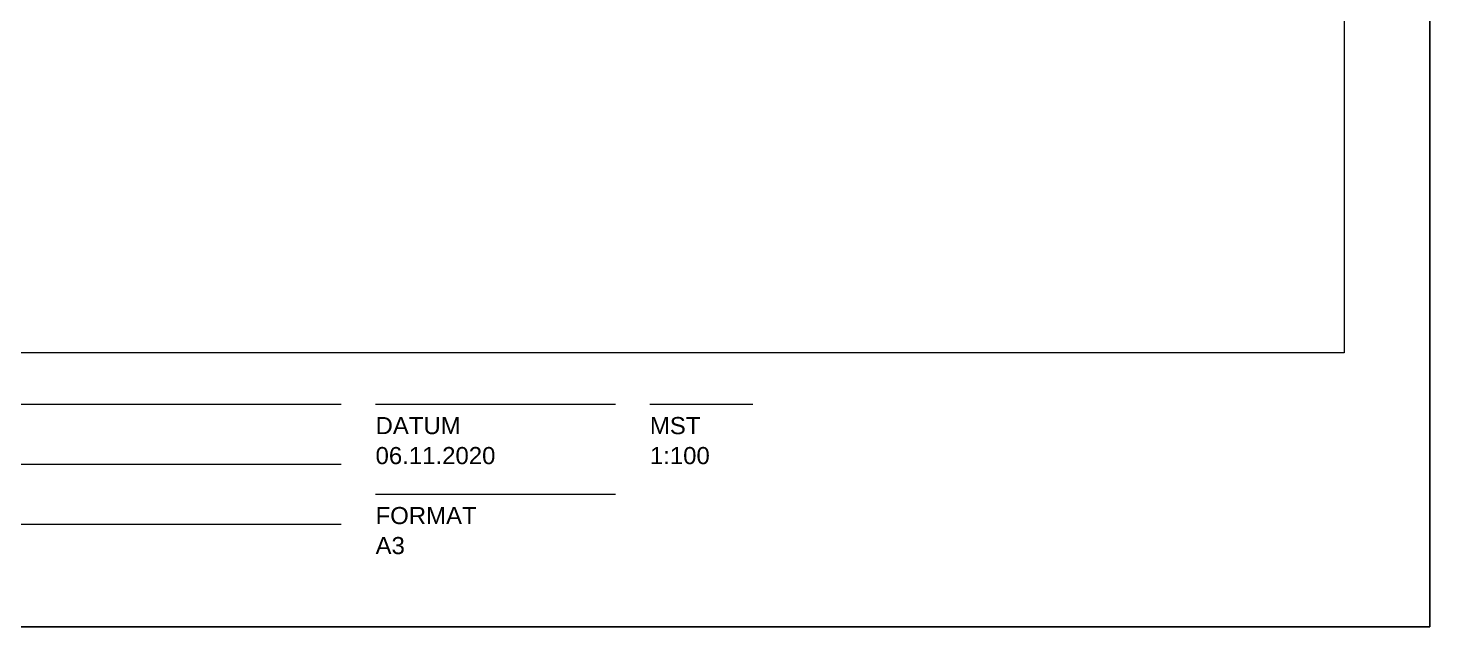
# Model space of a CAD drawing. Extents: x -996 to 41004, y -11542 to 18158.
# Drawn here: x 24650 to 41004, y -11542 to -4552 of the extents above; entities that cross this region are included whole.
import ezdxf
from ezdxf.enums import TextEntityAlignment as Align

# ---------------------------------------------------------------- set-up
doc = ezdxf.new("R2010")
doc.units = 0
doc.header["$LTSCALE"] = 50
doc.layers.get('0').update_dxf_attribs({"lineweight": 25})
for name, color, linetype, lineweight in [('2D-NovaObj-X_Planrahmen', 7, 'Continuous', 25), ('2D-NovaObj-X_Plk Linien', 7, 'Continuous', 13), ('3D-NovaObj-X_Planrahmen', 7, 'Continuous', 25), ('3D-NovaObj-X_Plk Linien', 7, 'Continuous', 13), ('X_Planrahmen', 7, 'Continuous', 25), ('X_Plk', 7, 'Continuous', 25), ('X_Plk Linien', 7, 'Continuous', 13), ('XREF-41001-A-G-EG$0$2D-NovaObj-X_Planrahmen', 7, 'Continuous', 25), ('XREF-41001-A-G-EG$0$2D-NovaObj-X_Plk Linien', 7, 'Continuous', 13), ('XREF-41001-A-G-EG$0$3D-NovaObj-X_Planrahmen', 7, 'Continuous', 25), ('XREF-41001-A-G-EG$0$3D-NovaObj-X_Plk Linien', 7, 'Continuous', 13), ('XREF-41001-A-G-EG$0$X_Planrahmen', 7, 'Continuous', 25), ('XREF-41001-A-G-EG$0$X_Plk', 7, 'Continuous', 25), ('XREF-41001-A-G-EG$0$X_Plk Linien', 7, 'Continuous', 13), ('XREF-41001-A-G-O2$0$2D-NovaObj-X_Planrahmen', 7, 'Continuous', 25), ('XREF-41001-A-G-O2$0$2D-NovaObj-X_Plk Linien', 7, 'Continuous', 13), ('XREF-41001-A-G-O2$0$3D-NovaObj-X_Planrahmen', 7, 'Continuous', 25), ('XREF-41001-A-G-O2$0$3D-NovaObj-X_Plk Linien', 7, 'Continuous', 13), ('XREF-41001-A-G-O2$0$X_Planrahmen', 7, 'Continuous', 25), ('XREF-41001-A-G-O2$0$X_Plk', 7, 'Continuous', 25), ('XREF-41001-A-G-O2$0$X_Plk Linien', 7, 'Continuous', 13)]:
    doc.layers.add(name, color=color, linetype=linetype, lineweight=lineweight)
doc.styles.add('Arial', font='arial.ttf')
doc.styles.add('XREF-41001-A-G-EG$0$Arial', font='arial.ttf')
doc.styles.add('XREF-41001-A-G-O2$0$Arial', font='arial.ttf')

# ---------------------------------------------------------------- blocks, each defined once
blk = doc.blocks.new('XREF-41001-A-G-O2$0$Polygon_A0AA6LBHLL', base_point=(4, -8342))
at = {"layer": 'XREF-41001-A-G-O2$0$2D-NovaObj-X_Plk Linien', "color": 8, "ltscale": 0.13, "true_color": 0x808080}
for p, q in [((40004, 17158), (40004, -8342)), ((40004, -8342), (4, -8342))]:
    blk.add_line(p, q, dxfattribs=at)
at = {"layer": 'XREF-41001-A-G-O2$0$3D-NovaObj-X_Plk Linien', "color": 8, "ltscale": 0.13, "true_color": 0x808080}
for p, q in [((40004, 17158), (40004, -8342)), ((40004, -8342), (4, -8342))]:
    blk.add_line(p, q, dxfattribs=at)
blk = doc.blocks.new('XREF-41001-A-G-O2$0$Polygon_A0AA6LBILL', base_point=(-996, -11542))
at = {"layer": 'XREF-41001-A-G-O2$0$2D-NovaObj-X_Planrahmen', "color": 8, "ltscale": 0.25, "true_color": 0x808080}
for p, q in [((41004, 18158), (41004, -11542)), ((41004, -11542), (-996, -11542))]:
    blk.add_line(p, q, dxfattribs=at)
at = {"layer": 'XREF-41001-A-G-O2$0$3D-NovaObj-X_Planrahmen', "color": 8, "ltscale": 0.25, "true_color": 0x808080}
for p, q in [((41004, 18158), (41004, -11542)), ((41004, -11542), (-996, -11542))]:
    blk.add_line(p, q, dxfattribs=at)
blk = doc.blocks.new('XREF-41001-A-G-O2')
at = {"layer": 'XREF-41001-A-G-O2$0$X_Plk Linien', "color": 8, "ltscale": 0.13, "true_color": 0x808080}
for p, q in [((20704, -8942), (28304, -8942)), ((28704, -8942), (31504, -8942)), ((31904, -8942), (33104, -8942)), ((20704, -9642), (28304, -9642)), ((28704, -9992), (31504, -9992)), ((20704, -10342), (28304, -10342))]:
    blk.add_line(p, q, dxfattribs=at)
at = {"layer": 'XREF-41001-A-G-O2$0$X_Planrahmen', "color": 8, "ltscale": 0.25, "true_color": 0x808080}
blk.add_blockref('XREF-41001-A-G-O2$0$Polygon_A0AA6LBILL', (-996, -11542), dxfattribs=at)
at = {"layer": 'XREF-41001-A-G-O2$0$X_Plk Linien', "color": 8, "ltscale": 0.13, "true_color": 0x808080}
blk.add_blockref('XREF-41001-A-G-O2$0$Polygon_A0AA6LBHLL', (4, -8342), dxfattribs=at)
at = {"layer": 'XREF-41001-A-G-O2$0$X_Plk', "color": 8, "ltscale": 0.25, "true_color": 0x808080, "style": 'XREF-41001-A-G-O2$0$Arial'}
for s, p in [('DATUM', (28704, -9192)), ('MST', (31904, -9192)), ('06.11.2020', (28704, -9542)), ('1:100', (31904, -9542)), ('FORMAT', (28704, -10242)), ('A3', (28704, -10592))]:
    blk.add_text(s, height=200, dxfattribs=at).set_placement(p, align=Align.MIDDLE_LEFT)
blk = doc.blocks.new('XREF-41001-A-G-EG$0$Polygon_A0AA6L9LLL', base_point=(-996, -11542))
at = {"layer": 'XREF-41001-A-G-EG$0$2D-NovaObj-X_Planrahmen', "color": 6, "ltscale": 0.25, "true_color": 0xff00ff}
for p, q in [((41004, 18158), (41004, -11542)), ((41004, -11542), (-996, -11542))]:
    blk.add_line(p, q, dxfattribs=at)
at = {"layer": 'XREF-41001-A-G-EG$0$3D-NovaObj-X_Planrahmen', "color": 6, "ltscale": 0.25, "true_color": 0xff00ff}
for p, q in [((41004, 18158), (41004, -11542)), ((41004, -11542), (-996, -11542))]:
    blk.add_line(p, q, dxfattribs=at)
blk = doc.blocks.new('XREF-41001-A-G-EG$0$Polygon_A0AA6L9MLL', base_point=(4, -8342))
at = {"layer": 'XREF-41001-A-G-EG$0$2D-NovaObj-X_Plk Linien', "color": 6, "ltscale": 0.13, "true_color": 0xff00ff}
for p, q in [((40004, 17158), (40004, -8342)), ((40004, -8342), (4, -8342))]:
    blk.add_line(p, q, dxfattribs=at)
at = {"layer": 'XREF-41001-A-G-EG$0$3D-NovaObj-X_Plk Linien', "color": 6, "ltscale": 0.13, "true_color": 0xff00ff}
for p, q in [((40004, 17158), (40004, -8342)), ((40004, -8342), (4, -8342))]:
    blk.add_line(p, q, dxfattribs=at)
blk = doc.blocks.new('XREF-41001-A-G-EG')
at = {"layer": 'XREF-41001-A-G-EG$0$X_Plk Linien', "color": 6, "ltscale": 0.13, "true_color": 0xff00ff}
for p, q in [((20704, -8942), (28304, -8942)), ((28704, -8942), (31504, -8942)), ((31904, -8942), (33104, -8942)), ((20704, -9642), (28304, -9642)), ((28704, -9992), (31504, -9992)), ((20704, -10342), (28304, -10342))]:
    blk.add_line(p, q, dxfattribs=at)
at = {"layer": 'XREF-41001-A-G-EG$0$X_Planrahmen', "color": 6, "ltscale": 0.25, "true_color": 0xff00ff}
blk.add_blockref('XREF-41001-A-G-EG$0$Polygon_A0AA6L9LLL', (-996, -11542), dxfattribs=at)
at = {"layer": 'XREF-41001-A-G-EG$0$X_Plk Linien', "color": 6, "ltscale": 0.13, "true_color": 0xff00ff}
blk.add_blockref('XREF-41001-A-G-EG$0$Polygon_A0AA6L9MLL', (4, -8342), dxfattribs=at)
at = {"layer": 'XREF-41001-A-G-EG$0$X_Plk', "color": 6, "ltscale": 0.25, "true_color": 0xff00ff, "style": 'XREF-41001-A-G-EG$0$Arial'}
for s, p in [('DATUM', (28704, -9192)), ('MST', (31904, -9192)), ('06.11.2020', (28704, -9542)), ('1:100', (31904, -9542)), ('FORMAT', (28704, -10242)), ('A3', (28704, -10592))]:
    blk.add_text(s, height=200, dxfattribs=at).set_placement(p, align=Align.MIDDLE_LEFT)
blk = doc.blocks.new('Polygon_A0AA6LCXLL', base_point=(4, -8342))
at = {"layer": '2D-NovaObj-X_Plk Linien', "ltscale": 0.13}
for p, q in [((40004, 17158), (40004, -8342)), ((40004, -8342), (4, -8342))]:
    blk.add_line(p, q, dxfattribs=at)
at = {"layer": '3D-NovaObj-X_Plk Linien', "ltscale": 0.13}
for p, q in [((40004, 17158), (40004, -8342)), ((40004, -8342), (4, -8342))]:
    blk.add_line(p, q, dxfattribs=at)
blk = doc.blocks.new('Polygon_A0AA6LCYLL', base_point=(-996, -11542))
at = {"layer": '2D-NovaObj-X_Planrahmen', "ltscale": 0.25}
for p, q in [((41004, 18158), (41004, -11542)), ((41004, -11542), (-996, -11542))]:
    blk.add_line(p, q, dxfattribs=at)
at = {"layer": '3D-NovaObj-X_Planrahmen', "ltscale": 0.25}
for p, q in [((41004, 18158), (41004, -11542)), ((41004, -11542), (-996, -11542))]:
    blk.add_line(p, q, dxfattribs=at)

msp = doc.modelspace()

# ---------------------------------------------------------------- linework, layer by layer
at = {"layer": 'X_Plk Linien', "ltscale": 0.13}
for p, q in [((20704, -8942), (28304, -8942)), ((28704, -8942), (31504, -8942)), ((31904, -8942), (33104, -8942)), ((20704, -9642), (28304, -9642)), ((28704, -9992), (31504, -9992)), ((20704, -10342), (28304, -10342))]:
    msp.add_line(p, q, dxfattribs=at)

# ---------------------------------------------------------------- block references
at = {"color": 8, "lineweight": 25, "ltscale": 0.25, "true_color": 0x808080}
msp.add_blockref('XREF-41001-A-G-O2', (0, 0, 3380), dxfattribs=at)
at = {"color": 6, "lineweight": 25, "ltscale": 0.25, "true_color": 0xff00ff}
msp.add_blockref('XREF-41001-A-G-EG', (0, 0, -3380), dxfattribs=at)
at = {"layer": 'X_Planrahmen', "ltscale": 0.25}
msp.add_blockref('Polygon_A0AA6LCYLL', (-996, -11542), dxfattribs=at)
at = {"layer": 'X_Plk Linien', "ltscale": 0.13}
msp.add_blockref('Polygon_A0AA6LCXLL', (4, -8342), dxfattribs=at)

# ---------------------------------------------------------------- texts
at = {"layer": 'X_Plk', "ltscale": 0.25, "style": 'Arial'}
for s, p in [('DATUM', (28704, -9192)), ('MST', (31904, -9192)), ('06.11.2020', (28704, -9542)), ('1:100', (31904, -9542)), ('FORMAT', (28704, -10242)), ('A3', (28704, -10592))]:
    msp.add_text(s, height=200, dxfattribs=at).set_placement(p, align=Align.MIDDLE_LEFT)

doc.saveas('drawing.dxf')
